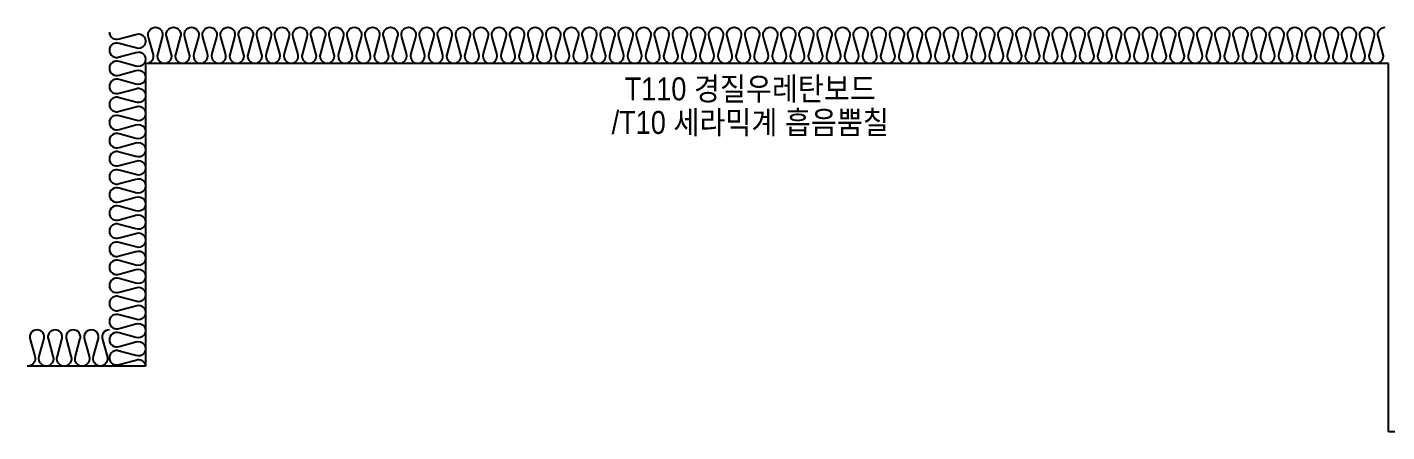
# Model space of a CAD drawing. Header units: millimetres. Extents: x 19868 to 801382, y -4805 to 85279.
# Drawn here: x 117988 to 122123, y 73469 to 74699 of the extents above; entities that cross this region are included whole.
import ezdxf
from ezdxf.enums import TextEntityAlignment as Align

# ---------------------------------------------------------------- set-up
doc = ezdxf.new("R2010")
doc.units = ezdxf.units.MM
doc.header["$LTSCALE"] = 250
doc.layers.add('ISL', color=251, linetype='Continuous')
doc.layers.add('NOPLOT-단열', color=225, linetype='Continuous', plot=False)
doc.styles.add('Gdim', font='')
doc.styles.get('Gdim').set_extended_font_data('Dotum')

msp = doc.modelspace()

# ---------------------------------------------------------------- linework, layer by layer
at = {"layer": 'ISL'}
for points in [[(118238.2, 74683.9, 0.524854), (118268, 74663.4), (118318.4, 74677, -1.449198), (118318.4, 74635.9), (118268, 74649.5, 0.524856), (118238.2, 74628.9, 0.524856), (118268, 74608.4), (118318.4, 74622, -1.449198), (118318.4, 74580.9), (118268, 74594.5, 0.524856), (118238.2, 74573.9, 0.524856), (118268, 74553.4), (118318.4, 74567, -1.449198), (118318.4, 74525.9), (118268, 74539.5, 0.524856), (118238.2, 74518.9, 0.524856), (118268, 74498.4), (118318.4, 74512, -0.524933), (118348.2, 74491.4, -0.524933), (118318.4, 74470.9), (118268, 74484.5, 0.524856), (118238.2, 74463.9, 0.524856), (118268, 74443.4), (118318.4, 74457, -1.449198), (118318.4, 74415.9), (118268, 74429.5, 0.524856), (118238.2, 74408.9, 0.524856), (118268, 74388.4), (118318.4, 74402, -1.449198), (118318.4, 74360.9), (118268, 74374.5, 0.524856), (118238.2, 74353.9, 0.524856), (118268, 74333.4), (118318.4, 74347, -1.449198), (118318.4, 74305.9), (118268, 74319.5, 0.524856), (118238.2, 74298.9, 0.524856), (118268, 74278.4), (118318.4, 74292, -1.449198), (118318.4, 74250.9), (118268, 74264.5, 0.524856), (118238.2, 74243.9, 0.524856), (118268, 74223.4), (118318.4, 74237, -1.449198), (118318.4, 74195.9), (118268, 74209.5, 0.524856), (118238.2, 74188.9, 0.524856), (118268, 74168.4), (118318.4, 74182, -1.449198), (118318.4, 74140.9), (118268, 74154.5, 0.524856), (118238.2, 74133.9, 0.524856), (118268, 74113.4), (118318.4, 74127, -1.449198), (118318.4, 74085.9), (118268, 74099.5, 0.524856), (118238.2, 74078.9, 0.524856), (118268, 74058.4), (118318.4, 74072, -1.449198), (118318.4, 74030.9), (118268, 74044.5, 0.524856), (118238.2, 74023.9, 0.524856), (118268, 74003.4), (118318.4, 74017, -1.449198), (118318.4, 73975.9), (118268, 73989.5, 0.524856), (118238.2, 73968.9, 0.524856), (118268, 73948.4), (118318.4, 73962, -1.449198), (118318.4, 73920.9), (118268, 73934.5, 0.524856), (118238.2, 73913.9, 0.524856), (118268, 73893.4), (118318.4, 73907, -1.449198), (118318.4, 73865.9), (118268, 73879.5, 0.524856), (118238.2, 73858.9, 0.524856), (118268, 73838.4), (118318.4, 73852, -1.449198), (118318.4, 73810.9), (118268, 73824.5, 0.524856), (118238.2, 73803.9, 0.524856), (118268, 73783.4), (118318.4, 73797, -1.449198), (118318.4, 73755.9), (118268, 73769.5, 0.524856), (118238.2, 73748.9, 0.524856), (118268, 73728.4), (118318.4, 73742, -1.449198), (118318.4, 73700.9), (118268, 73714.5, 0.524856), (118238.2, 73693.9, 0.524856), (118268, 73673.4), (118318.4, 73687, -0.489145), (118348.1, 73668.9)], [(118350.7, 74588.9, 0.524933), (118371.3, 74618.7), (118357.6, 74669.1, -0.524856), (118378.2, 74698.9, -0.524856), (118398.8, 74669.1), (118385.1, 74618.7, 1.449198), (118426.3, 74618.7), (118412.6, 74669.1, -0.524856), (118433.2, 74698.9, -0.524856), (118453.8, 74669.1), (118440.1, 74618.7, 1.449198), (118481.3, 74618.7), (118467.6, 74669.1, -0.524856), (118488.2, 74698.9, -0.524856), (118508.8, 74669.1), (118495.1, 74618.7, 1.449198), (118536.3, 74618.7), (118522.6, 74669.1, -0.524856), (118543.2, 74698.9, -0.524856), (118563.8, 74669.1), (118550.1, 74618.7, 1.449198), (118591.3, 74618.7), (118577.6, 74669.1, -0.524856), (118598.2, 74698.9, -0.524856), (118618.8, 74669.1), (118605.1, 74618.7, 1.449198), (118646.3, 74618.7), (118632.6, 74669.1, -0.524856), (118653.2, 74698.9, -0.524856), (118673.8, 74669.1), (118660.1, 74618.7, 1.449198), (118701.3, 74618.7), (118687.6, 74669.1, -0.524856), (118708.2, 74698.9, -0.524856), (118728.8, 74669.1), (118715.1, 74618.7, 1.449198), (118756.3, 74618.7), (118742.6, 74669.1, -0.524856), (118763.2, 74698.9, -0.524856), (118783.8, 74669.1), (118770.1, 74618.7, 1.449198), (118811.3, 74618.7), (118797.6, 74669.1, -0.524856), (118818.2, 74698.9, -0.524856), (118838.8, 74669.1), (118825.1, 74618.7, 1.449198), (118866.3, 74618.7), (118852.6, 74669.1, -0.524856), (118873.2, 74698.9, -0.524856), (118893.8, 74669.1), (118880.1, 74618.7, 1.449198), (118921.3, 74618.7), (118907.6, 74669.1, -0.524856), (118928.2, 74698.9, -0.524856), (118948.8, 74669.1), (118935.1, 74618.7, 1.449198), (118976.3, 74618.7), (118962.6, 74669.1, -0.524856), (118983.2, 74698.9, -0.524856), (119003.8, 74669.1), (118990.1, 74618.7, 1.449198), (119031.3, 74618.7), (119017.6, 74669.1, -0.524856), (119038.2, 74698.9, -0.524856), (119058.8, 74669.1), (119045.1, 74618.7, 1.449198), (119086.3, 74618.7), (119072.6, 74669.1, -0.524856), (119093.2, 74698.9, -0.524856), (119113.8, 74669.1), (119100.1, 74618.7, 1.449198), (119141.3, 74618.7), (119127.6, 74669.1, -0.524856), (119148.2, 74698.9, -0.524856), (119168.8, 74669.1), (119155.1, 74618.7, 1.449198), (119196.3, 74618.7), (119182.6, 74669.1, -0.524856), (119203.2, 74698.9, -0.524856), (119223.8, 74669.1), (119210.1, 74618.7, 1.449198), (119251.3, 74618.7), (119237.6, 74669.1, -0.524856), (119258.2, 74698.9, -0.524856), (119278.8, 74669.1), (119265.1, 74618.7, 1.449198), (119306.3, 74618.7), (119292.6, 74669.1, -0.524856), (119313.2, 74698.9, -0.524856), (119333.8, 74669.1), (119320.1, 74618.7, 1.449198), (119361.3, 74618.7), (119347.6, 74669.1, -0.524856), (119368.2, 74698.9, -0.524856), (119388.8, 74669.1), (119375.1, 74618.7, 1.449198), (119416.3, 74618.7), (119402.6, 74669.1, -0.524856), (119423.2, 74698.9, -0.524856), (119443.8, 74669.1), (119430.1, 74618.7, 1.449198), (119471.3, 74618.7), (119457.6, 74669.1, -0.524856), (119478.2, 74698.9, -0.524856), (119498.8, 74669.1), (119485.1, 74618.7, 1.449198), (119526.3, 74618.7), (119512.6, 74669.1, -0.524856), (119533.2, 74698.9, -0.524856), (119553.8, 74669.1), (119540.1, 74618.7, 1.449198), (119581.3, 74618.7), (119567.6, 74669.1, -0.524856), (119588.2, 74698.9, -0.524856), (119608.8, 74669.1), (119595.1, 74618.7, 1.449198), (119636.3, 74618.7), (119622.6, 74669.1, -0.524856), (119643.2, 74698.9, -0.524856), (119663.8, 74669.1), (119650.1, 74618.7, 1.449198), (119691.3, 74618.7), (119677.6, 74669.1, -0.524856), (119698.2, 74698.9, -0.524856), (119718.8, 74669.1), (119705.1, 74618.7, 1.449198), (119746.3, 74618.7), (119732.6, 74669.1, -0.524856), (119753.2, 74698.9, -0.524856), (119773.8, 74669.1), (119760.1, 74618.7, 1.449198), (119801.3, 74618.7), (119787.6, 74669.1, -0.524856), (119808.2, 74698.9, -0.524856), (119828.8, 74669.1), (119815.1, 74618.7, 1.449198), (119856.3, 74618.7), (119842.6, 74669.1, -0.524856), (119863.2, 74698.9, -0.524856), (119883.8, 74669.1), (119870.1, 74618.7, 1.449198), (119911.3, 74618.7), (119897.6, 74669.1, -0.524856), (119918.2, 74698.9, -0.524856), (119938.8, 74669.1), (119925.1, 74618.7, 1.449198), (119966.3, 74618.7), (119952.6, 74669.1, -0.524856), (119973.2, 74698.9, -0.524856), (119993.8, 74669.1), (119980.1, 74618.7, 1.449198), (120021.3, 74618.7), (120007.6, 74669.1, -0.524856), (120028.2, 74698.9, -0.524856), (120048.8, 74669.1), (120035.1, 74618.7, 1.449198), (120076.3, 74618.7), (120062.6, 74669.1, -0.524856), (120083.2, 74698.9, -0.524856), (120103.8, 74669.1), (120090.1, 74618.7, 1.449198), (120131.3, 74618.7), (120117.6, 74669.1, -0.524856), (120138.2, 74698.9, -0.524856), (120158.8, 74669.1), (120145.1, 74618.7, 1.449198), (120186.3, 74618.7), (120172.6, 74669.1, -0.524856), (120193.2, 74698.9, -0.524856), (120213.8, 74669.1), (120200.1, 74618.7, 1.449198), (120241.3, 74618.7), (120227.6, 74669.1, -0.524856), (120248.2, 74698.9, -0.524856), (120268.8, 74669.1), (120255.1, 74618.7, 1.449198), (120296.3, 74618.7), (120282.6, 74669.1, -0.524856), (120303.2, 74698.9, -0.524856), (120323.8, 74669.1), (120310.1, 74618.7, 1.449198), (120351.3, 74618.7), (120337.6, 74669.1, -0.524856), (120358.2, 74698.9, -0.524856), (120378.8, 74669.1), (120365.1, 74618.7, 1.449198), (120406.3, 74618.7), (120392.6, 74669.1, -0.524856), (120413.2, 74698.9, -0.524856), (120433.8, 74669.1), (120420.1, 74618.7, 1.449198), (120461.3, 74618.7), (120447.6, 74669.1, -0.524856), (120468.2, 74698.9, -0.524856), (120488.8, 74669.1), (120475.1, 74618.7, 1.449198), (120516.3, 74618.7), (120502.6, 74669.1, -0.524856), (120523.2, 74698.9, -0.524856), (120543.8, 74669.1), (120530.1, 74618.7, 1.449198), (120571.3, 74618.7), (120557.6, 74669.1, -0.524856), (120578.2, 74698.9, -0.524856), (120598.8, 74669.1), (120585.1, 74618.7, 1.449198), (120626.3, 74618.7), (120612.6, 74669.1, -0.524856), (120633.2, 74698.9, -0.524856), (120653.8, 74669.1), (120640.1, 74618.7, 1.449198), (120681.3, 74618.7), (120667.6, 74669.1, -0.524856), (120688.2, 74698.9, -0.524856), (120708.8, 74669.1), (120695.1, 74618.7, 1.449198), (120736.3, 74618.7), (120722.6, 74669.1, -0.524856), (120743.2, 74698.9, -0.524856), (120763.8, 74669.1), (120750.1, 74618.7, 1.449198), (120791.3, 74618.7), (120777.6, 74669.1, -0.524856), (120798.2, 74698.9, -0.524856), (120818.8, 74669.1), (120805.1, 74618.7, 1.449198), (120846.3, 74618.7), (120832.6, 74669.1, -0.524856), (120853.2, 74698.9, -0.524856), (120873.8, 74669.1), (120860.1, 74618.7, 1.449198), (120901.3, 74618.7), (120887.6, 74669.1, -0.524856), (120908.2, 74698.9, -0.524856), (120928.8, 74669.1), (120915.1, 74618.7, 1.449198), (120956.3, 74618.7), (120942.6, 74669.1, -0.524856), (120963.2, 74698.9, -0.524856), (120983.8, 74669.1), (120970.1, 74618.7, 1.449198), (121011.3, 74618.7), (120997.6, 74669.1, -0.524856), (121018.2, 74698.9, -0.524856), (121038.8, 74669.1), (121025.1, 74618.7, 1.449198), (121066.3, 74618.7), (121052.6, 74669.1, -0.524856), (121073.2, 74698.9, -0.524856), (121093.8, 74669.1), (121080.1, 74618.7, 1.449198), (121121.3, 74618.7), (121107.6, 74669.1, -0.524856), (121128.2, 74698.9, -0.524856), (121148.8, 74669.1), (121135.1, 74618.7, 1.449198), (121176.3, 74618.7), (121162.6, 74669.1, -0.524856), (121183.2, 74698.9, -0.524856), (121203.8, 74669.1), (121190.1, 74618.7, 1.449198), (121231.3, 74618.7), (121217.6, 74669.1, -0.524856), (121238.2, 74698.9, -0.524856), (121258.8, 74669.1), (121245.1, 74618.7, 1.449198), (121286.3, 74618.7), (121272.6, 74669.1, -0.524856), (121293.2, 74698.9, -0.524856), (121313.8, 74669.1), (121300.1, 74618.7, 1.449198), (121341.3, 74618.7), (121327.6, 74669.1, -0.524856), (121348.2, 74698.9, -0.524856), (121368.8, 74669.1), (121355.1, 74618.7, 1.449198), (121396.3, 74618.7), (121382.6, 74669.1, -0.524856), (121403.2, 74698.9, -0.524856), (121423.8, 74669.1), (121410.1, 74618.7, 1.449198), (121451.3, 74618.7), (121437.6, 74669.1, -0.524856), (121458.2, 74698.9, -0.524856), (121478.8, 74669.1), (121465.1, 74618.7, 1.449198), (121506.3, 74618.7), (121492.6, 74669.1, -0.524856), (121513.2, 74698.9, -0.524856), (121533.8, 74669.1), (121520.1, 74618.7, 1.449198), (121561.3, 74618.7), (121547.6, 74669.1, -0.524856), (121568.2, 74698.9, -0.524856), (121588.8, 74669.1), (121575.1, 74618.7, 1.449198), (121616.3, 74618.7), (121602.6, 74669.1, -0.524856), (121623.2, 74698.9, -0.524856), (121643.8, 74669.1), (121630.1, 74618.7, 1.449198), (121671.3, 74618.7), (121657.6, 74669.1, -0.524856), (121678.2, 74698.9, -0.524856), (121698.8, 74669.1), (121685.1, 74618.7, 0.524933), (121705.7, 74588.9, 0.524933), (121726.3, 74618.7), (121712.6, 74669.1, -0.524856), (121733.2, 74698.9, -0.524856), (121753.8, 74669.1), (121740.1, 74618.7, 1.449198), (121781.3, 74618.7), (121767.6, 74669.1, -0.524856), (121788.2, 74698.9, -0.524856), (121808.8, 74669.1), (121795.1, 74618.7, 1.449198), (121836.3, 74618.7), (121822.6, 74669.1, -0.524856), (121843.2, 74698.9, -0.524856), (121863.8, 74669.1), (121850.1, 74618.7, 1.449198), (121891.3, 74618.7), (121877.6, 74669.1, -0.524856), (121898.2, 74698.9, -0.524856), (121918.8, 74669.1), (121905.1, 74618.7, 1.449198), (121946.3, 74618.7), (121932.6, 74669.1, -0.524856), (121953.2, 74698.9, -0.524856), (121973.8, 74669.1), (121960.1, 74618.7, 1.449198), (122001.3, 74618.7), (121987.6, 74669.1, -0.524856), (122008.2, 74698.9, -0.524856), (122028.8, 74669.1), (122015.1, 74618.7, 1.449198), (122056.3, 74618.7), (122042.6, 74669.1, -0.524856), (122063.2, 74698.9, -0.524856), (122083.8, 74669.1), (122070.1, 74618.7, 1.449198), (122111.3, 74618.7), (122097.6, 74669.1, -0.524856), (122118.2, 74698.9, 0)], [(118238.2, 73778.9, 0.524856), (118217.6, 73749.1), (118231.3, 73698.7, -1.449198), (118190.1, 73698.7), (118203.8, 73749.1, 0.524856), (118183.2, 73778.9, 0.524856), (118162.6, 73749.1), (118176.3, 73698.7, -1.449198), (118135.1, 73698.7), (118148.8, 73749.1, 0.524856), (118128.2, 73778.9, 0.524856), (118107.6, 73749.1), (118121.3, 73698.7, -1.449198), (118080.1, 73698.7), (118093.8, 73749.1, 0.524856), (118073.2, 73778.9, 0.524856), (118052.6, 73749.1), (118066.3, 73698.7, -1.449198), (118025.1, 73698.7), (118038.8, 73749.1, 0.524856), (118018.2, 73778.9, 0.524856), (117997.6, 73749.1), (118011.3, 73698.7, -0.524933), (117990.7, 73668.9, -0.524933)]]:
    msp.add_lwpolyline(points, format="xyb", dxfattribs=at)
msp.add_lwpolyline([(159288.2, 73668.9), (158928.2, 73668.9), (158928.2, 74588.9), (155148.2, 74588.9), (155148.2, 73468.9), (154128.2, 73468.9), (154128.2, 74588.9), (139248.2, 74588.9), (139248.2, 73468.9), (138028.2, 73468.9), (138028.2, 74588.9), (123148.2, 74588.9), (123148.2, 73468.9), (122128.2, 73468.9), (122128.2, 74588.9), (118348.2, 74588.9), (118348.2, 73668.9), (117988.2, 73668.9)], dxfattribs=at)

# ---------------------------------------------------------------- texts
at = {"layer": 'NOPLOT-단열', "style": 'Gdim', "width": 0.9}
for s, p in [('T110 경질우레탄보드', (120187.3, 74511.5)), ('/T10 세라믹계 흡음뿜칠', (120187.3, 74409.4))]:
    msp.add_text(s, height=70, dxfattribs=at).set_placement(p, align=Align.MIDDLE_CENTER)

doc.saveas('drawing.dxf')
